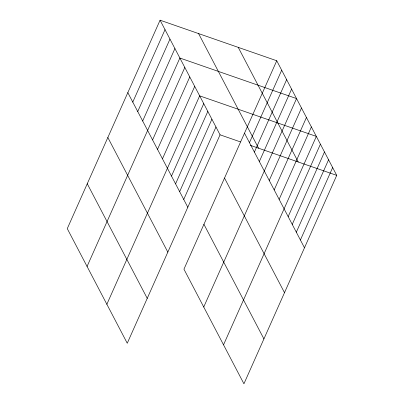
<?xml version="1.0" encoding="UTF-8"?>
<svg xmlns="http://www.w3.org/2000/svg" width="404" height="404" viewBox="0 0 404 404"><rect width="100%" height="100%" fill="white"/><g stroke="black" fill="none" stroke-linecap="round" stroke-linejoin="round"><path stroke-width="0.61" d="M160.07 20.2L67.271 228.634L127.255 343.249L220.059 134.815L160.07 20.2L276.745 60.752L336.729 175.366L243.93 383.8L183.941 269.185L276.745 60.752M132.775 102.086L165.019 29.654M137.724 111.539L169.968 39.112M142.673 120.998L174.917 48.566M87.067 266.458L179.866 58.025L296.541 98.571L203.737 307.01M152.566 139.905L184.815 67.478M157.515 149.364L189.764 76.937M162.464 158.817L194.713 86.39M106.858 304.283L199.662 95.849L316.337 136.395L223.533 344.829M171.493 176.068L203.742 103.641M175.573 183.86L207.818 111.433M179.654 191.658L211.898 119.23M183.729 199.45L215.978 127.023M249.445 142.632L281.694 70.205M254.394 152.091L286.643 79.659M259.343 161.544L291.592 89.117M269.241 180.457L301.49 108.03M274.19 189.91L306.439 117.483M279.139 199.369L311.388 126.942M288.168 216.62L320.412 144.188M292.244 224.412L324.493 151.985M296.324 232.204L328.573 159.777M300.404 240.001L332.654 167.569M220.059 134.815L240.476 141.91M250.389 145.359L336.729 175.366M238.244 47.369L298.228 161.984M198.571 33.583L258.56 148.197M244.496 133.179L304.485 247.793M224.513 178.058L284.502 292.678M203.924 224.301L263.913 338.916M127.826 92.627L187.809 207.242M107.843 137.512L167.827 252.126M87.254 183.754L147.238 298.369"/></g></svg>
